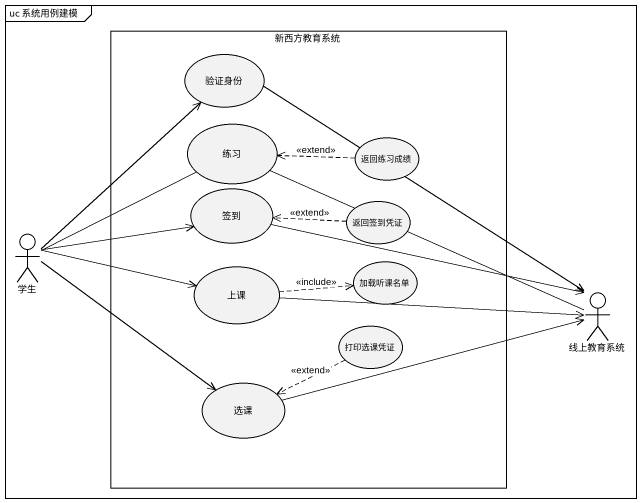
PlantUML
@startuml
mainframe uc 系统用例建模
rectangle 新西方教育系统 {
  usecase 验证身份
  usecase 练习
  usecase 返回练习成绩
  usecase 签到
  usecase 返回签到凭证
  usecase 上课
  usecase 加载听课名单
  usecase 打印选课凭证
  usecase 选课
}
actor 学生
actor 线上教育系统
验证身份 --> 线上教育系统
练习 -right- 线上教育系统
返回练习成绩 .left.> 练习 : <<extend>>
签到 -right-> 线上教育系统
返回签到凭证 .left.> 签到 : <<extend>>
学生 -up-> 验证身份
学生 -right- 练习
学生 -right-> 签到
学生 -right-> 上课
学生 --> 选课
上课 .right.> 加载听课名单 : <<include>>
上课 -right-> 线上教育系统
打印选课凭证 .left.> 选课 : <<extend>>
选课 -right-> 线上教育系统
@enduml
